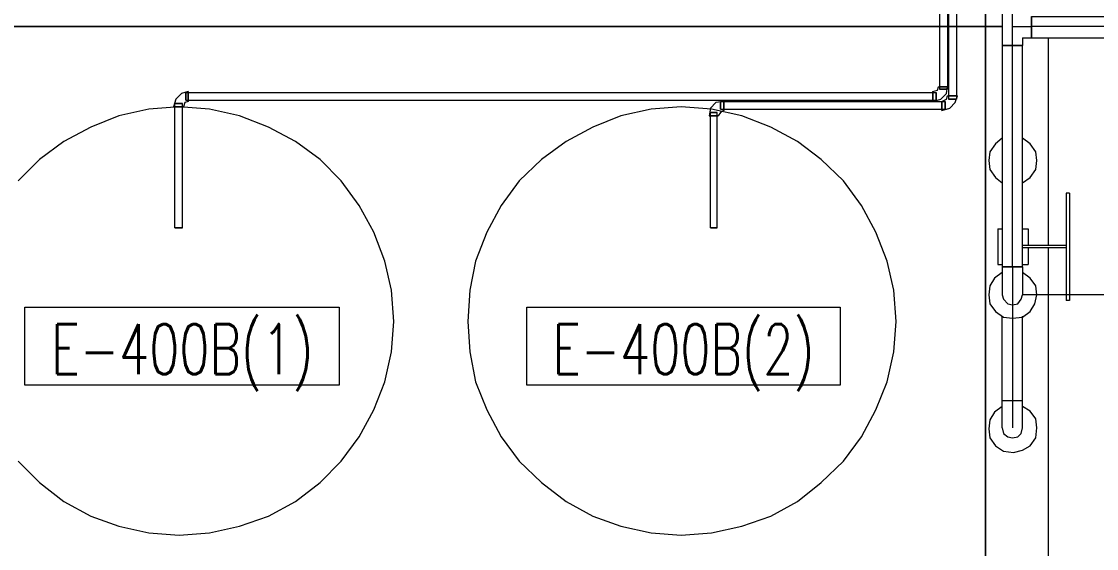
# Model space of a CAD drawing. Header units: inches. Extents: x -1128 to 651, y 96 to 845.
# Drawn here: x 97.41 to 140.97, y 723.5 to 744.87 of the extents above; entities that cross this region are included whole.
import ezdxf
from ezdxf.enums import TextEntityAlignment as Align

# ---------------------------------------------------------------- set-up
doc = ezdxf.new("R2010")
doc.units = ezdxf.units.IN
doc.header["$MEASUREMENT"] = 0
doc.layers.add('Layer 1', color=7, linetype='Continuous')
doc.styles.add('HZTXT', font='txt_qlt.shx', dxfattribs={"width": 0.7, "bigfont": 'hztxt.shx'})

msp = doc.modelspace()

# ---------------------------------------------------------------- linework, layer by layer
at = {"layer": 'Layer 1', "color": 0, "lineweight": 5}
for points in [[(134.61, 762.924), (134.61, 742.125)], [(134.927, 762.924), (134.927, 742.125)], [(134.972, 762.562), (134.972, 741.717)], [(137.148, 745.387), (137.148, 743.892)], [(137.555, 743.892), (137.555, 745.387)], [(138.326, 744.209), (138.326, 745.07), (155.545, 745.07)], [(138.326, 745.07), (138.326, 744.209)], [(136.468, 744.662), (137.148, 744.662)], [(136.468, 744.662), (137.148, 744.662)], [(137.148, 744.662), (136.468, 744.662)], [(136.468, 744.662), (137.148, 744.662)], [(137.555, 744.662), (138.326, 744.662)], [(155.545, 744.662), (138.326, 744.662)], [(137.963, 744.209), (138.326, 744.209)], [(137.963, 744.209), (137.963, 743.892)], [(138.326, 744.209), (155.545, 744.209)], [(139.005, 744.209), (139.005, 735.781)], [(139.005, 744.209), (139.005, 735.781)], [(137.148, 743.892), (137.963, 743.892)], [(137.963, 743.892), (137.148, 743.892)], [(137.148, 734.92), (137.963, 734.92), (137.963, 743.892)], [(137.148, 743.892), (137.148, 734.92)], [(137.555, 743.892), (137.555, 743.937)], [(137.555, 734.92), (137.555, 743.892)], [(134.338, 741.626), (134.655, 741.717), (134.882, 741.944), (134.927, 742.216)], [(134.338, 742.034), (134.519, 742.08), (134.565, 742.216)], [(104.159, 742.034), (103.887, 741.944), (103.66, 741.717), (103.57, 741.4)], [(134.746, 742.125), (134.927, 742.125), (134.61, 742.125), (134.746, 742.125)], [(134.701, 741.264), (135.018, 741.355), (135.244, 741.581), (135.335, 741.853)], [(134.701, 741.626), (134.882, 741.717), (134.927, 741.853)], [(112.497, 732.7), (112.406, 733.968), (112.134, 735.147), (111.681, 736.325), (111.092, 737.412), (110.367, 738.409), (109.506, 739.27), (108.509, 739.995), (107.421, 740.584), (106.243, 741.037), (105.02, 741.309), (103.796, 741.4), (102.573, 741.309), (101.349, 741.037), (100.216, 740.584), (99.129, 739.995), (98.132, 739.27), (97.271, 738.409)], [(103.615, 736.506), (103.615, 741.536)], [(103.751, 741.536), (103.615, 741.536), (103.932, 741.536), (103.751, 741.536)], [(103.932, 736.506), (103.932, 741.536)], [(104.159, 741.626), (104.023, 741.581), (103.977, 741.4)], [(104.068, 741.672), (134.474, 741.672)], [(132.843, 732.7), (132.752, 733.968), (132.48, 735.147), (132.027, 736.325), (131.438, 737.412), (130.713, 738.409), (129.807, 739.27), (128.855, 739.995), (127.767, 740.584), (126.589, 741.037), (125.366, 741.309), (124.142, 741.4), (122.919, 741.309), (121.695, 741.037), (120.563, 740.584), (119.475, 739.995), (118.478, 739.27), (117.572, 738.409), (116.847, 737.412), (116.258, 736.325), (115.805, 735.147), (115.578, 733.968), (115.487, 732.7), (115.578, 731.476), (115.805, 730.253), (116.258, 729.12), (116.847, 728.032), (117.572, 727.035), (118.478, 726.174), (119.475, 725.404), (120.563, 724.815), (121.695, 724.407), (122.919, 724.135), (124.142, 724.044), (125.366, 724.135), (126.589, 724.407), (127.767, 724.815), (128.855, 725.404), (129.807, 726.174), (130.713, 727.035), (131.438, 728.032), (132.027, 729.12), (132.48, 730.253), (132.752, 731.476), (132.843, 732.7)], [(125.864, 741.626), (125.547, 741.581), (125.321, 741.355), (125.275, 741.037)], [(125.728, 741.626), (134.836, 741.626)], [(135.108, 741.717), (135.29, 741.717), (134.972, 741.717), (135.108, 741.717)], [(125.456, 741.173), (125.321, 741.173), (125.592, 741.173), (125.456, 741.173)], [(125.321, 736.506), (125.321, 741.173)], [(125.592, 736.506), (125.592, 741.173)], [(125.864, 741.264), (125.728, 741.173), (125.638, 741.037)], [(125.728, 741.309), (134.836, 741.309)], [(137.148, 740.131), (136.876, 739.904), (136.649, 739.587), (136.604, 739.225), (136.649, 738.862), (136.876, 738.545), (137.148, 738.319)], [(138.552, 739.225), (138.507, 739.587), (138.28, 739.904), (137.963, 740.131)], [(137.963, 738.319), (138.28, 738.545), (138.507, 738.862), (138.552, 739.225)], [(139.866, 737.911), (139.73, 737.911)], [(139.73, 737.911), (139.73, 733.56)], [(139.866, 737.911), (139.866, 733.56)], [(136.966, 736.461), (136.966, 735.01)], [(136.966, 736.461), (137.148, 736.461)], [(137.963, 736.461), (138.19, 736.461)], [(138.19, 736.461), (138.19, 735.781)], [(139.73, 735.781), (137.963, 735.781)], [(139.73, 735.69), (137.963, 735.69)], [(138.19, 735.69), (138.19, 735.01)], [(139.005, 735.69), (139.005, 722.957)], [(139.005, 735.69), (139.005, 722.957)], [(136.966, 735.01), (137.148, 735.01)], [(137.963, 734.92), (137.148, 734.92), (137.148, 733.787)], [(137.555, 734.92), (137.555, 733.787)], [(137.963, 735.01), (138.19, 735.01)], [(137.963, 734.92), (137.963, 733.787)], [(137.148, 734.693), (136.83, 734.467), (136.649, 734.15), (136.604, 733.787), (136.649, 733.425), (136.876, 733.107), (137.193, 732.881), (137.555, 732.835), (137.963, 732.881), (138.28, 733.107), (138.462, 733.425), (138.552, 733.787), (138.507, 734.15), (138.28, 734.467), (137.963, 734.693)], [(137.148, 733.787), (137.193, 733.606), (137.374, 733.425), (137.555, 733.379), (137.782, 733.425), (137.918, 733.606), (137.963, 733.787)], [(137.148, 733.787), (137.193, 733.606), (137.374, 733.425), (137.555, 733.379), (137.782, 733.425), (137.918, 733.606), (137.963, 733.787)], [(137.555, 733.787), (137.555, 733.062)], [(138.326, 733.787), (137.963, 733.787)], [(146.573, 733.787), (138.326, 733.787)], [(139.866, 733.56), (139.73, 733.56)], [(97.543, 733.289), (110.276, 733.289), (110.276, 730.117), (97.543, 730.117), (97.543, 733.289)], [(117.889, 733.289), (130.577, 733.289), (130.577, 730.117), (117.889, 730.117), (117.889, 733.289)], [(137.555, 733.062), (137.555, 729.482)], [(97.271, 727.035), (98.132, 726.174), (99.129, 725.404), (100.216, 724.815), (101.349, 724.407), (102.573, 724.135), (103.796, 724.044), (105.02, 724.135), (106.243, 724.407), (107.421, 724.815), (108.509, 725.404), (109.506, 726.174), (110.367, 727.035), (111.092, 728.032), (111.681, 729.12), (112.134, 730.253), (112.406, 731.476), (112.497, 732.7)], [(137.963, 729.482), (137.148, 729.482), (137.148, 732.926)], [(137.963, 729.482), (137.963, 732.926)], [(137.148, 729.256), (136.83, 729.029), (136.649, 728.712), (136.604, 728.349), (136.649, 727.987), (136.876, 727.67), (137.193, 727.443), (137.601, 727.398), (137.963, 727.488), (138.28, 727.67), (138.507, 727.987), (138.552, 728.395)], [(137.963, 729.482), (137.148, 729.482)], [(137.148, 728.395), (137.193, 728.168), (137.374, 728.032), (137.555, 727.987), (137.782, 728.032), (137.918, 728.168), (137.963, 728.395), (137.963, 729.482)], [(137.148, 728.395), (137.148, 729.482)], [(137.555, 729.482), (137.555, 728.395)], [(138.552, 728.395), (138.507, 728.757), (138.28, 729.074), (137.963, 729.256)], [(137.148, 728.395), (137.193, 728.168), (137.374, 728.032), (137.555, 727.987), (137.782, 728.032), (137.918, 728.168), (137.963, 728.395)]]:
    msp.add_lwpolyline(points, dxfattribs=at)
for points, knots in [([(136.468, 766.323), (136.468, 766.323), (136.468, 744.662), (136.468, 744.662), (136.468, 744.662), (136.468, 766.323), (136.468, 766.323)], [0, 0, 0, 0, 1, 1, 1, 2, 2, 2, 2]), ([(135.29, 762.562), (135.29, 762.562), (134.972, 762.562), (134.972, 762.562), (134.972, 762.562), (135.29, 762.562), (135.29, 762.562), (135.29, 762.562), (135.29, 741.717), (135.29, 741.717)], [0, 0, 0, 0, 1, 1, 1, 2, 2, 2, 3, 3, 3, 3]), ([(90.927, 744.662), (90.927, 744.662), (136.468, 744.662), (136.468, 744.662), (136.468, 744.662), (90.927, 744.662), (90.927, 744.662)], [0, 0, 0, 0, 1, 1, 1, 2, 2, 2, 2]), ([(136.468, 744.662), (136.468, 744.662), (90.927, 744.662), (90.927, 744.662), (90.927, 744.662), (136.468, 744.662), (136.468, 744.662)], [0, 0, 0, 0, 1, 1, 1, 2, 2, 2, 2]), ([(136.468, 744.662), (136.468, 744.662), (136.468, 722.957), (136.468, 722.957), (136.468, 722.957), (136.468, 744.662), (136.468, 744.662)], [0, 0, 0, 0, 1, 1, 1, 2, 2, 2, 2]), ([(134.565, 742.216), (134.565, 742.216), (134.927, 742.216), (134.927, 742.216), (134.927, 742.216), (134.565, 742.216), (134.565, 742.216)], [0, 0, 0, 0, 1, 1, 1, 2, 2, 2, 2]), ([(104.068, 741.989), (104.068, 741.989), (104.068, 741.672), (104.068, 741.672), (104.068, 741.672), (104.068, 741.989), (104.068, 741.989), (104.068, 741.989), (134.474, 741.989), (134.474, 741.989)], [0, 0, 0, 0, 1, 1, 1, 2, 2, 2, 3, 3, 3, 3]), ([(104.068, 741.672), (104.068, 741.672), (104.068, 741.989), (104.068, 741.989), (104.068, 741.989), (104.068, 741.672), (104.068, 741.672)], [0, 0, 0, 0, 1, 1, 1, 2, 2, 2, 2]), ([(104.159, 741.626), (104.159, 741.626), (104.159, 742.034), (104.159, 742.034), (104.159, 742.034), (104.159, 741.626), (104.159, 741.626)], [0, 0, 0, 0, 1, 1, 1, 2, 2, 2, 2]), ([(134.338, 742.034), (134.338, 742.034), (134.338, 741.626), (134.338, 741.626), (134.338, 741.626), (134.338, 742.034), (134.338, 742.034)], [0, 0, 0, 0, 1, 1, 1, 2, 2, 2, 2]), ([(134.474, 741.989), (134.474, 741.989), (134.474, 741.672), (134.474, 741.672), (134.474, 741.672), (134.474, 741.989), (134.474, 741.989)], [0, 0, 0, 0, 1, 1, 1, 2, 2, 2, 2]), ([(134.474, 741.989), (134.474, 741.989), (134.474, 741.672), (134.474, 741.672), (134.474, 741.672), (134.474, 741.989), (134.474, 741.989)], [0, 0, 0, 0, 1, 1, 1, 2, 2, 2, 2]), ([(134.927, 742.125), (134.927, 742.125), (134.61, 742.125), (134.61, 742.125), (134.61, 742.125), (134.927, 742.125), (134.927, 742.125)], [0, 0, 0, 0, 1, 1, 1, 2, 2, 2, 2]), ([(134.927, 741.853), (134.927, 741.853), (135.335, 741.853), (135.335, 741.853), (135.335, 741.853), (134.927, 741.853), (134.927, 741.853)], [0, 0, 0, 0, 1, 1, 1, 2, 2, 2, 2]), ([(103.977, 741.4), (103.977, 741.4), (103.57, 741.4), (103.57, 741.4), (103.57, 741.4), (103.977, 741.4), (103.977, 741.4)], [0, 0, 0, 0, 1, 1, 1, 2, 2, 2, 2]), ([(103.932, 741.536), (103.932, 741.536), (103.615, 741.536), (103.615, 741.536), (103.615, 741.536), (103.932, 741.536), (103.932, 741.536)], [0, 0, 0, 0, 1, 1, 1, 2, 2, 2, 2]), ([(125.728, 741.309), (125.728, 741.309), (125.728, 741.626), (125.728, 741.626), (125.728, 741.626), (125.728, 741.309), (125.728, 741.309)], [0, 0, 0, 0, 1, 1, 1, 2, 2, 2, 2]), ([(125.728, 741.626), (125.728, 741.626), (125.728, 741.309), (125.728, 741.309), (125.728, 741.309), (125.728, 741.626), (125.728, 741.626)], [0, 0, 0, 0, 1, 1, 1, 2, 2, 2, 2]), ([(125.864, 741.264), (125.864, 741.264), (125.864, 741.626), (125.864, 741.626), (125.864, 741.626), (125.864, 741.264), (125.864, 741.264)], [0, 0, 0, 0, 1, 1, 1, 2, 2, 2, 2]), ([(134.701, 741.626), (134.701, 741.626), (134.701, 741.264), (134.701, 741.264), (134.701, 741.264), (134.701, 741.626), (134.701, 741.626)], [0, 0, 0, 0, 1, 1, 1, 2, 2, 2, 2]), ([(134.836, 741.626), (134.836, 741.626), (134.836, 741.309), (134.836, 741.309), (134.836, 741.309), (134.836, 741.626), (134.836, 741.626)], [0, 0, 0, 0, 1, 1, 1, 2, 2, 2, 2]), ([(134.836, 741.626), (134.836, 741.626), (134.836, 741.309), (134.836, 741.309), (134.836, 741.309), (134.836, 741.626), (134.836, 741.626)], [0, 0, 0, 0, 1, 1, 1, 2, 2, 2, 2]), ([(135.29, 741.717), (135.29, 741.717), (134.972, 741.717), (134.972, 741.717), (134.972, 741.717), (135.29, 741.717), (135.29, 741.717)], [0, 0, 0, 0, 1, 1, 1, 2, 2, 2, 2]), ([(125.638, 741.037), (125.638, 741.037), (125.275, 741.037), (125.275, 741.037), (125.275, 741.037), (125.638, 741.037), (125.638, 741.037)], [0, 0, 0, 0, 1, 1, 1, 2, 2, 2, 2]), ([(125.592, 741.173), (125.592, 741.173), (125.321, 741.173), (125.321, 741.173), (125.321, 741.173), (125.592, 741.173), (125.592, 741.173)], [0, 0, 0, 0, 1, 1, 1, 2, 2, 2, 2]), ([(103.932, 736.506), (103.932, 736.506), (103.615, 736.506), (103.615, 736.506), (103.615, 736.506), (103.932, 736.506), (103.932, 736.506)], [0, 0, 0, 0, 1, 1, 1, 2, 2, 2, 2]), ([(125.592, 736.506), (125.592, 736.506), (125.321, 736.506), (125.321, 736.506), (125.321, 736.506), (125.592, 736.506), (125.592, 736.506)], [0, 0, 0, 0, 1, 1, 1, 2, 2, 2, 2])]:
    msp.add_open_spline(points, degree=3, knots=knots, dxfattribs=at)

# ---------------------------------------------------------------- texts
at = {"color": 0, "lineweight": 9, "style": 'HZTXT', "width": 0.7}
for s, p in [('E-400B(1)', (103.925, 730.562)), ('E-400B(2)', (124.226, 730.562))]:
    msp.add_text(s, height=2.0344, dxfattribs=at).set_placement(p, align=Align.CENTER)

doc.saveas('drawing.dxf')
